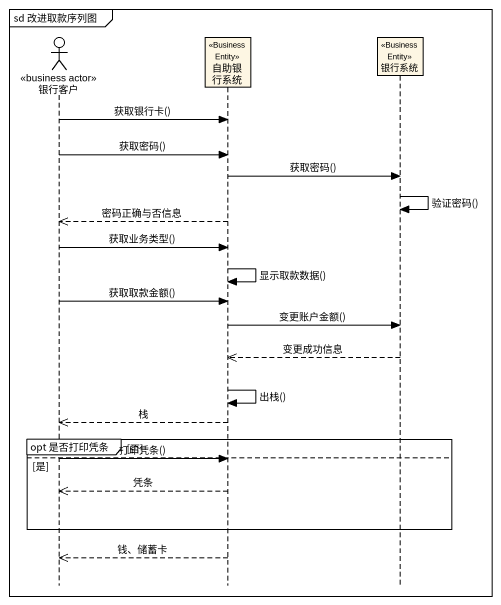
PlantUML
@startuml
mainframe sd 改进取款序列图
hide footbox
actor 银行客户 <<business actor>>
participant 自助银行系统 <<Business Entity>>
participant 银行系统 <<Business Entity>>

银行客户 -> 自助银行系统 : 获取银行卡()
银行客户 -> 自助银行系统 : 获取密码()
自助银行系统 -> 银行系统 : 获取密码()
银行系统 -> 银行系统 : 验证密码()
自助银行系统 -->> 银行客户 : 密码正确与否信息
银行客户 -> 自助银行系统 : 获取业务类型()
自助银行系统 -> 自助银行系统 : 显示取款数据()
银行客户 -> 自助银行系统 : 获取取款金额()
自助银行系统 -> 银行系统 : 变更账户金额()
银行系统 -->> 自助银行系统 : 变更成功信息
自助银行系统 -> 自助银行系统 : 出栈()
自助银行系统 -->> 银行客户 : 栈
group opt 是否打印凭条 [否]
else 是
  银行客户 -> 自助银行系统 : 打印凭条()
  自助银行系统 -->> 银行客户 : 凭条
end
自助银行系统 -->> 银行客户 : 钱、储蓄卡
@enduml
